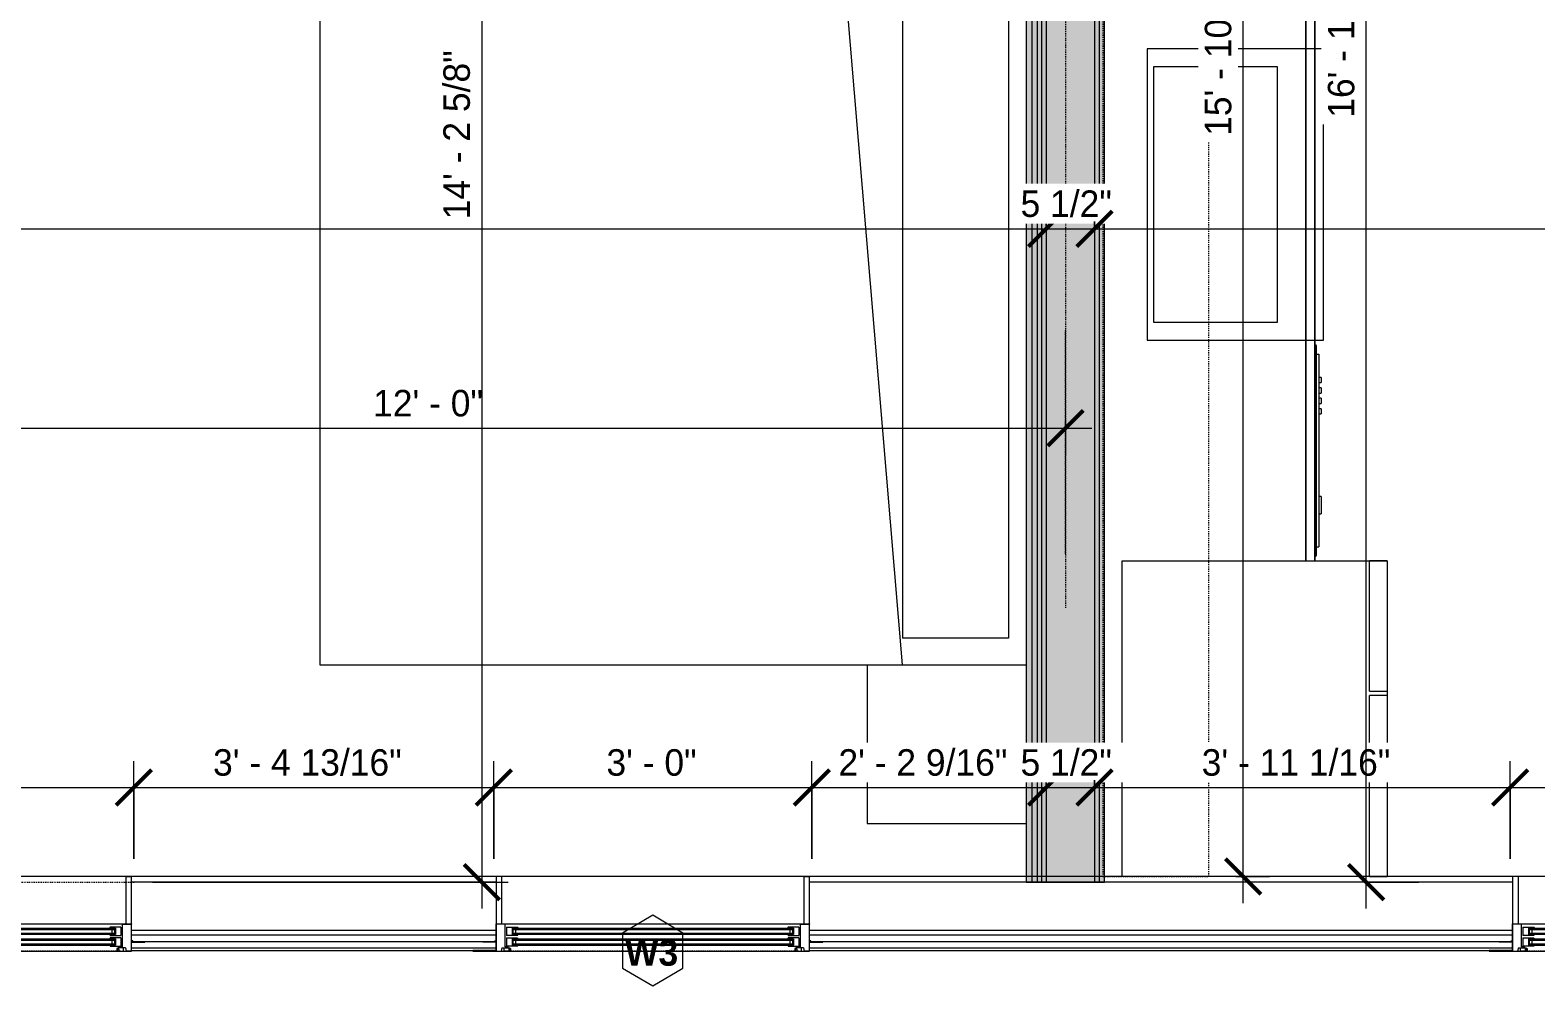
# Model space of a CAD drawing. Header units: inches. Extents: x -4058 to -1781, y 9814 to 12264.
# Drawn here: x -3456 to -3285.4, y 9976.7 to 10084.9 of the extents above; entities that cross this region are included whole.
import ezdxf

# ---------------------------------------------------------------- set-up
doc = ezdxf.new("R2010")
doc.units = ezdxf.units.IN
doc.header["$MEASUREMENT"] = 0
doc.linetypes.add('Dash', pattern=[0.25, 0.125, -0.125])
doc.linetypes.add('Dash 3_32_', pattern=[0.1875, 0.09375, -0.09375])
for name, color, linetype, lineweight in [('0-1', 7, 'Continuous', 5), ('0-2', 7, 'Continuous', 9), ('A-ANNO-DIMS', 211, 'Continuous', 9), ('A-ANNO-DIMS-32', 211, 'Continuous', 9), ('A-DETL-1', 90, 'Dash 3_32_', 9), ('A-DETL-GENF-HDLN-1', 7, 'Dash', 9), ('A-DETL-GENF-HDLN-2', 1, 'Continuous', 18), ('A-GLAZ', 151, 'Continuous', 18), ('A-GLAZ-1', 7, 'Continuous', 9), ('A-GLAZ-IDEN', 152, 'Continuous', 9), ('A-WALL-1', 7, 'Continuous', 9), ('I-FURN', 30, 'Continuous', 9), ('I-WALL-1', 1, 'Continuous', 18), ('I-WALL-2', 10, 'Continuous', 5), ('I-WALL-3', 7, 'Continuous', 9), ('P-SANR-FIXT', 6, 'Continuous', 9), ('Q-CASE', 31, 'Continuous', 9), ('Q-CASE-HDLN', 31, 'Dash', 9), ('Q-SPCQ', 91, 'Continuous', 9)]:
    doc.layers.add(name, color=color, linetype=linetype, lineweight=lineweight)
doc.styles.add('Century Gothic', font='ufonts.com_century-gothic.ttf', dxfattribs={"height": 3})
doc.styles.add('Century Gothic_B', font='GOTHICB.TTF', dxfattribs={"height": 3})
doc.dimstyles.new('MARKETING_DIMENSION', dxfattribs={"dimscale": 12, "dimtxt": 3.132505, "dimasz": 0.333333, "dimexe": 0.25, "dimexo": 0.166667, "dimgap": 0.041667, "dimtad": 1, "dimdec": 4, "dimrnd": 0.0625, "dimzin": 3, "dimdsep": 46, "dimlunit": 4, "dimtxsty": 'Century Gothic', "dimblk1": 'OBLIQUE', "dimblk2": 'OBLIQUE', "dimsah": 1, "dimcen": 0.09, "dimdle": 0.25, "dimazin": 0, "dimtfac": 1, "dimtdec": 4, "dimtix": 1, "dimtmove": 0, "dimatfit": 3, "dimfxl": 1, "dimtvp": 1, "dimtfill": 1, "dimfrac": 2, "dimtolj": 1, "dimtzin": 0, "dimarcsym": 2})
doc.dimstyles.new('THE_DIMENSION_STRING', dxfattribs={"dimscale": 12, "dimtxt": 3.132505, "dimasz": 0.333333, "dimexe": 0.25, "dimexo": 0.166667, "dimgap": 0.041667, "dimtad": 1, "dimdec": 4, "dimrnd": 0.0625, "dimzin": 3, "dimdsep": 46, "dimlunit": 4, "dimtxsty": 'Century Gothic', "dimblk1": 'OBLIQUE', "dimblk2": 'OBLIQUE', "dimsah": 1, "dimcen": 0.09, "dimdle": 0.25, "dimazin": 0, "dimtfac": 1, "dimtdec": 4, "dimtix": 1, "dimtmove": 0, "dimatfit": 3, "dimfxl": 1, "dimtvp": 1, "dimtfill": 1, "dimfrac": 2, "dimtolj": 1, "dimtzin": 0, "dimarcsym": 2})
doc.dimstyles.new('THE_DIMENSION_STRING_2', dxfattribs={"dimscale": 12, "dimtxt": 3.132505, "dimasz": 0.333333, "dimexe": 0.25, "dimexo": 0.166667, "dimgap": 0.041667, "dimtad": 1, "dimdec": 4, "dimrnd": 0.0625, "dimzin": 3, "dimdsep": 46, "dimlunit": 4, "dimtxsty": 'Century Gothic', "dimblk1": 'OBLIQUE', "dimblk2": 'OBLIQUE', "dimsah": 1, "dimcen": 0.09, "dimdle": 0.25, "dimazin": 0, "dimtfac": 1, "dimtdec": 4, "dimtix": 1, "dimtmove": 0, "dimatfit": 3, "dimfxl": 1, "dimtvp": 1, "dimtfill": 1, "dimfrac": 2, "dimtolj": 1, "dimtzin": 0, "dimarcsym": 2})
doc.dimstyles.new('THE_DIMENSION_STRING_5', dxfattribs={"dimscale": 12, "dimtxt": 3.132505, "dimasz": 0.333333, "dimexe": 0.25, "dimexo": 0.166667, "dimgap": 0.041667, "dimtad": 1, "dimdec": 4, "dimrnd": 0.0625, "dimzin": 3, "dimdsep": 46, "dimlunit": 4, "dimtxsty": 'Century Gothic', "dimblk1": 'OBLIQUE', "dimblk2": 'OBLIQUE', "dimsah": 1, "dimcen": 0.09, "dimdle": 0.25, "dimazin": 0, "dimtfac": 1, "dimtdec": 4, "dimtix": 1, "dimtmove": 0, "dimatfit": 3, "dimfxl": 1, "dimtvp": 1, "dimtfill": 1, "dimfrac": 2, "dimtolj": 1, "dimtzin": 0, "dimarcsym": 2})

# ---------------------------------------------------------------- blocks, each defined once
blk = doc.blocks.new('Window-Double_Hung-Marvin-Essential - ESDH3066 - 3rd floor-3357211-UNITS PLANS - 3RD FLOOR')
at = {"layer": 'A-DETL-GENF-HDLN-1'}
blk.add_line((16.1, 4.22), (-16.5, 4.22), dxfattribs=at)
at = {"layer": 'A-DETL-GENF-HDLN-2'}
for p, q in [((-17.75, 4.28), (-17.16, 4.28)), ((-17.75, 4.28), (-17.75, 1.19)), ((-17.08, 3.87), (-17.16, 4.28)), ((-17.08, 3.87), (-16.19, 3.87)), ((-16.85, 4.25), (-16.85, 3.87)), ((-16.3, 4.25), (-16.85, 4.25)), ((-16.38, 3.77), (-16.72, 3.77)), ((-16.72, 3.77), (-16.72, 1.19)), ((-15.34, 3.69), (-16.56, 3.69)), ((-16.56, 2.75), (-16.56, 3.69)), ((-16.38, 3.87), (-16.38, 3.77)), ((-16.3, 4.01), (-16.3, 4.25)), ((-16.18, 4.01), (-16.3, 4.01)), ((-16.19, 3.97), (-16.1, 3.97)), ((-16.19, 3.87), (-16.19, 3.97)), ((-16.18, 4.22), (-16.1, 4.22)), ((-16.18, 4.22), (-16.18, 4.01)), ((-16.1, 3.97), (-16.1, 4.22)), ((-15.94, 2.87), (-15.94, 3.59)), ((-15.94, 3.59), (-15.28, 3.59)), ((-15.84, 2.88), (-15.84, 3.57)), ((-15.54, 3.01), (-15.54, 3.45)), ((-15.34, 3.69), (-15.28, 3.63)), ((-15.28, 3.59), (-15.28, 3.63)), ((15.34, 3.69), (15.28, 3.63)), ((15.28, 3.59), (15.28, 3.63)), ((15.94, 3.59), (15.28, 3.59)), ((15.34, 3.69), (16.56, 3.69)), ((15.54, 3.01), (15.54, 3.45)), ((15.84, 2.88), (15.84, 3.57)), ((15.94, 2.87), (15.94, 3.59)), ((16.18, 4.22), (16.1, 4.22)), ((16.1, 3.97), (16.1, 4.22)), ((16.19, 3.97), (16.1, 3.97)), ((16.18, 4.22), (16.18, 4.01)), ((16.18, 4.01), (16.3, 4.01)), ((16.19, 3.87), (16.19, 3.97)), ((17.08, 3.87), (16.19, 3.87)), ((16.3, 4.01), (16.3, 4.25)), ((16.3, 4.25), (16.85, 4.25)), ((16.38, 3.87), (16.38, 3.77)), ((16.38, 3.77), (16.72, 3.77)), ((16.56, 2.75), (16.56, 3.69)), ((16.72, 3.77), (16.72, 1.19)), ((16.85, 4.25), (16.85, 3.87)), ((17.08, 3.87), (17.16, 4.28)), ((17.75, 4.28), (17.16, 4.28)), ((17.75, 4.28), (17.75, 1.19)), ((-19.25, 3.23), (-19.25, 3.19)), ((-17.75, 3.23), (-19.25, 3.23)), ((-19.25, 3.19), (-17.9, 3.19)), ((-17.9, 3.19), (-17.9, 3.08)), ((-17.9, 3.08), (-17.75, 3.08)), ((-16.56, 2.75), (-15.34, 2.75)), ((-15.34, 2.47), (-16.56, 2.47)), ((-16.56, 1.53), (-16.56, 2.47)), ((-15.28, 2.87), (-15.94, 2.87)), ((-15.94, 1.65), (-15.94, 2.37)), ((-15.94, 2.37), (-15.28, 2.37)), ((-15.84, 1.66), (-15.84, 2.35)), ((-15.54, 1.79), (-15.54, 2.23)), ((-15.34, 2.75), (-15.28, 2.81)), ((-15.34, 2.47), (-15.28, 2.41)), ((-15.28, 2.81), (-15.28, 2.87)), ((-15.28, 2.37), (-15.28, 2.41)), ((15.28, 2.81), (15.28, 2.87)), ((15.28, 2.87), (15.94, 2.87)), ((15.34, 2.75), (15.28, 2.81)), ((15.34, 2.47), (15.28, 2.41)), ((15.28, 2.37), (15.28, 2.41)), ((15.94, 2.37), (15.28, 2.37)), ((16.56, 2.75), (15.34, 2.75)), ((15.34, 2.47), (16.56, 2.47)), ((15.54, 1.79), (15.54, 2.23)), ((15.84, 1.66), (15.84, 2.35)), ((15.94, 1.65), (15.94, 2.37)), ((16.56, 1.53), (16.56, 2.47)), ((17.75, 3.23), (19.25, 3.23)), ((17.9, 3.08), (17.75, 3.08)), ((17.9, 3.19), (17.9, 3.08)), ((19.25, 3.19), (17.9, 3.19)), ((19.25, 3.23), (19.25, 3.19)), ((-16.72, 1.19), (-17.75, 1.19)), ((-17.13, 1.16), (-17.13, -4.19)), ((-16.56, 1.53), (-15.34, 1.53)), ((-15.28, 1.65), (-15.94, 1.65)), ((-15.34, 1.53), (-15.28, 1.59)), ((-15.28, 1.59), (-15.28, 1.65)), ((15.28, 1.59), (15.28, 1.65)), ((15.28, 1.65), (15.94, 1.65)), ((15.34, 1.53), (15.28, 1.59)), ((16.56, 1.53), (15.34, 1.53)), ((16.72, 1.19), (17.75, 1.19)), ((17.12, -4.19), (17.12, 1.16)), ((-17.13, -4.19), (-17.75, -4.19)), ((17.12, -4.19), (17.75, -4.19))]:
    blk.add_line(p, q, dxfattribs=at)
at = {"layer": 'A-GLAZ'}
for p, q in [((15.84, 3.57), (-15.84, 3.57)), ((15.84, 3.45), (-15.84, 3.45)), ((15.84, 3.01), (-15.84, 3.01)), ((15.84, 2.88), (-15.84, 2.88)), ((15.84, 2.35), (-15.84, 2.35)), ((15.84, 2.23), (-15.84, 2.23)), ((15.84, 1.79), (-15.84, 1.79)), ((15.84, 1.66), (-15.84, 1.66))]:
    blk.add_line(p, q, dxfattribs=at)
at = {"layer": 'A-GLAZ-1'}
for p, q in [((17.75, 4.28), (-17.75, 4.28)), ((-17.75, 4.28), (-17.75, 1.19)), ((17.75, 1.19), (17.75, 4.28)), ((20.4, 4.25), (17.75, 4.25)), ((17.75, 4.19), (20.4, 4.19)), ((20.4, 4.19), (20.4, 4.25)), ((-17.75, 1.19), (17.75, 1.19)), ((-17.75, 1.16), (-17.75, -4.19)), ((17.75, -4.19), (17.75, 1.16)), ((-17.75, -4.19), (17.75, -4.19))]:
    blk.add_line(p, q, dxfattribs=at)
blk = doc.blocks.new('CTR - 1st Phase - Shell_rvt-1-UNITS PLANS - 3RD FLOOR')
at = {"layer": 'A-WALL-1'}
for p, q in [((-3403.21, 9989.06), (-3444.51, 9989.06)), ((-3332.29, 9989.06), (-3367.71, 9989.06)), ((-3288.08, 9989.06), (-3302.29, 9989.06)), ((-3403.21, 9988.44), (-3444.51, 9988.44)), ((-3288.08, 9988.44), (-3367.71, 9988.44)), ((-3444.51, 9983.72), (-3444.51, 9983.69)), ((-3403.21, 9983.69), (-3403.21, 9983.72)), ((-3367.71, 9983.72), (-3367.71, 9983.69)), ((-3288.08, 9983.69), (-3288.08, 9983.72)), ((-3403.21, 9982.94), (-3444.51, 9982.94)), ((-3403.21, 9982.44), (-3444.51, 9982.44)), ((-3288.08, 9982.94), (-3367.71, 9982.94)), ((-3288.08, 9982.44), (-3367.71, 9982.44)), ((-3403.21, 9981.69), (-3444.51, 9981.69)), ((-3403.21, 9980.94), (-3444.51, 9980.94)), ((-3444.51, 9980.69), (-3405.86, 9980.69)), ((-3288.08, 9981.69), (-3367.71, 9981.69)), ((-3288.08, 9980.94), (-3367.71, 9980.94)), ((-3367.71, 9980.69), (-3290.72, 9980.69))]:
    blk.add_line(p, q, dxfattribs=at)
at = {"layer": '0-2', "rotation": 180}
for p in [(-3462.26, 9984.88), (-3385.46, 9984.88), (-3270.33, 9984.88)]:
    blk.add_blockref('Window-Double_Hung-Marvin-Essential - ESDH3066 - 3rd floor-3357211-UNITS PLANS - 3RD FLOOR', p, dxfattribs=at)
blk = doc.blocks.new('CTR - 1st Phase - Common Walls_rvt-1-UNITS PLANS - 3RD FLOOR')
at = {"layer": 'I-WALL-1'}
blk.add_hatch(color=256, dxfattribs=at).paths.add_polyline_path([(-3334.91, 9988.44), (-3334.29, 9988.44), (-3334.29, 10373.41), (-3334.91, 10373.41), (-3334.91, 9995.91)], flags=0)
at = {"layer": 'I-WALL-2'}
h = blk.add_hatch(color=256, dxfattribs=at)
h.paths.add_polyline_path([(-3342.54, 9988.44), (-3341.91, 9988.44), (-3341.91, 10374.04), (-3342.54, 10374.04), (-3342.54, 9995.91)], flags=0)
h.paths.add_polyline_path([(-3342.54, 10380.04), (-3341.91, 10380.04), (-3341.91, 10380.66), (-3342.54, 10380.66)], flags=0)
h = blk.add_hatch(color=256, dxfattribs=at)
h.paths.add_polyline_path([(-3341.41, 9988.44), (-3341.41, 10374.04), (-3341.91, 10374.04), (-3341.91, 9988.44)], flags=0)
h.paths.add_polyline_path([(-3341.91, 10379.54), (-3341.41, 10379.54), (-3341.41, 10380.04), (-3341.91, 10380.04)], flags=0)
for points in [[(-3342.54, 9988.44), (-3342.54, 10374.04), (-3343.16, 10374.04), (-3343.16, 9988.44)], [(-3340.91, 9988.44), (-3340.91, 10374.04), (-3341.41, 10374.04), (-3341.41, 9988.44)], [(-3340.91, 9988.44), (-3335.41, 9988.44), (-3335.41, 10374.04), (-3340.91, 10374.04), (-3340.91, 9995.91)], [(-3334.91, 9988.44), (-3334.91, 10374.04), (-3335.41, 10374.04), (-3335.41, 9988.44)]]:
    blk.add_hatch(color=256, dxfattribs=at).paths.add_polyline_path(points, flags=0)
at = {"layer": 'A-WALL-1'}
for p, q in [((-3342.54, 10373.41), (-3342.54, 9988.44)), ((-3341.91, 10373.41), (-3341.91, 9988.44)), ((-3341.41, 10373.41), (-3341.41, 9988.44)), ((-3340.91, 10373.41), (-3340.91, 9988.44)), ((-3335.41, 10373.41), (-3335.41, 9988.44)), ((-3334.91, 10373.41), (-3334.91, 9988.44))]:
    blk.add_line(p, q, dxfattribs=at)
at = {"layer": 'I-WALL-3'}
for p, q in [((-3334.29, 9988.44), (-3334.29, 10334.66)), ((-3343.16, 10246.6), (-3343.16, 9988.44)), ((-3343.16, 9988.44), (-3334.29, 9988.44))]:
    blk.add_line(p, q, dxfattribs=at)
blk = doc.blocks.new('Bed-Standard - King 78_ x 80_-V8-UNITS PLANS - 3RD FLOOR')
at = {"layer": 'I-FURN'}
for p, q in [((-28.31, 38.2), (-28.31, -41.8)), ((49.69, -41.8), (49.69, 38.2)), ((-25.31, 36.2), (-25.31, 24.2)), ((-25.31, 36.2), (46.69, 36.2)), ((46.69, 36.2), (46.69, 24.2)), ((49.69, 24.2), (-28.31, 17.63)), ((-25.31, 24.2), (46.69, 24.2)), ((-28.31, -41.8), (49.69, -41.8))]:
    blk.add_line(p, q, dxfattribs=at)
blk = doc.blocks.new('Table-Night Stand - 18_ x 18_ x 24_-V20-UNITS PLANS - 3RD FLOOR')
at = {"layer": 'I-FURN'}
for p, q in [((18.15, 0), (18.15, 18)), ((0.15, 0), (18.15, 0))]:
    blk.add_line(p, q, dxfattribs=at)
blk = doc.blocks.new('OD_CW_Base Cabinet - OD_CW_Base Cabinet-3857763-UNITS PLANS - 3RD FLOOR')
at = {"layer": 'Q-CASE'}
for p, q in [((36.49, 0), (131.34, 0)), ((161.34, 0), (191.34, 0))]:
    blk.add_line(p, q, dxfattribs=at)
blk = doc.blocks.new('OD_CW_Upper Cabinet - OD_CW_Upper Cabinet-4304140-UNITS PLANS - 3RD FLOOR')
at = {"layer": 'Q-CASE-HDLN'}
for p, q in [((191.34, 24), (0.74, 24)), ((0.74, 24), (0.74, 12)), ((191.34, 12), (191.34, 24)), ((0.74, 12), (191.34, 12))]:
    blk.add_line(p, q, dxfattribs=at)
blk = doc.blocks.new('Refrigerator_-_Side-by-Side_6047 - 36_ X 30_-1372843-UNITS PLANS - 3RD FLOOR')
at = {"layer": 'Q-SPCQ'}
for p, q in [((-17.88, 15.58), (17.87, 15.58)), ((-17.88, -14.42), (-17.88, 15.58)), ((-17.88, 15.58), (-3.13, 15.58)), ((-17.88, 15.58), (-17.88, 13.58)), ((-3.13, 13.58), (-3.13, 15.58)), ((-2.63, 15.58), (17.87, 15.58)), ((-2.63, 15.58), (-2.63, 13.58)), ((17.87, 15.58), (17.87, -14.42)), ((17.87, 13.58), (17.87, 15.58)), ((-3.13, 13.58), (-17.88, 13.58)), ((17.87, 13.58), (-2.63, 13.58)), ((17.87, -14.42), (-17.88, -14.42))]:
    blk.add_line(p, q, dxfattribs=at)
blk = doc.blocks.new('Stainless Steel Farmhous Kitchen Sink - Stainless Steel Farmhous Kitchen Sink-2443921-UNITS PLANS - 3RD FLOOR')
at = {"layer": 'P-SANR-FIXT'}
for p, q in [((0, -2.25), (-33, -2.25)), ((-33, -2.25), (-33, -22.2)), ((-31, -16.96), (-31, -3)), ((-31, -3), (-2, -3)), ((-2, -3), (-2, -16.96)), ((0, -22.2), (0, -2.25)), ((-2, -16.96), (-31, -16.96)), ((-33, -22.2), (0, -22.2))]:
    blk.add_line(p, q, dxfattribs=at)
blk = doc.blocks.new('DIMBLOCK10-UNITS PLANS - 3RD FLOOR')
at = {"layer": 'A-ANNO-DIMS-32'}
for p, q in [((-3480.26, 9991.06), (-3480.26, 10002.14)), ((-3444.26, 9991.06), (-3444.26, 10002.14)), ((-3480.26, 9999.14), (-3444.26, 9999.14)), ((-3480.26, 9999.14), (-3480.26, 9991.06)), ((-3444.26, 9999.14), (-3444.26, 9991.06))]:
    blk.add_line(p, q, dxfattribs=at)
at = {"layer": 'A-ANNO-DIMS-32', "lineweight": 50}
for p, q in [((-3480.26, 9999.14), (-3478.26, 10001.14)), ((-3444.26, 9999.14), (-3442.26, 10001.14)), ((-3480.26, 9999.14), (-3482.26, 9997.14)), ((-3444.26, 9999.14), (-3446.26, 9997.14))]:
    blk.add_line(p, q, dxfattribs=at)
at = {"layer": 'A-ANNO-DIMS-32', "color": 0, "insert": (-3467.51, 10003.49), "char_height": 3, "width": 12.5897, "attachment_point": 1, "line_spacing_factor": 0.984502, "style": 'Century Gothic', "bg_fill": 3, "box_fill_scale": 1.25, "bg_fill_color": 256, "bg_fill_true_color": 13158600, "bg_fill_transparency": 0}
blk.add_mtext('3\' - 0"', dxfattribs=at)
blk = doc.blocks.new('_Oblique')
at = {"color": 0, "linetype": 'ByBlock', "lineweight": -2}
blk.add_line((-0.5, -0.5), (0.5, 0.5), dxfattribs=at)
blk = doc.blocks.new('DIMBLOCK11-UNITS PLANS - 3RD FLOOR')
at = {"layer": 'A-ANNO-DIMS-32'}
for p, q in [((-3444.26, 9991.06), (-3444.26, 10002.14)), ((-3403.46, 9991.06), (-3403.46, 10002.14)), ((-3444.26, 9999.14), (-3403.46, 9999.14)), ((-3444.26, 9999.14), (-3444.26, 9991.06)), ((-3403.46, 9999.14), (-3403.46, 9991.06))]:
    blk.add_line(p, q, dxfattribs=at)
at = {"layer": 'A-ANNO-DIMS-32', "lineweight": 50}
for p, q in [((-3444.26, 9999.14), (-3442.26, 10001.14)), ((-3403.46, 9999.14), (-3401.46, 10001.14)), ((-3444.26, 9999.14), (-3446.26, 9997.14)), ((-3403.46, 9999.14), (-3405.46, 9997.14))]:
    blk.add_line(p, q, dxfattribs=at)
at = {"layer": 'A-ANNO-DIMS-32', "color": 0, "insert": (-3435.27, 10003.49), "char_height": 3, "width": 27.387, "attachment_point": 1, "line_spacing_factor": 0.984502, "style": 'Century Gothic', "bg_fill": 3, "box_fill_scale": 1.25, "bg_fill_color": 256, "bg_fill_true_color": 13158600, "bg_fill_transparency": 0}
blk.add_mtext('3\' - 4 13/16"', dxfattribs=at)
blk = doc.blocks.new('DIMBLOCK12-UNITS PLANS - 3RD FLOOR')
at = {"layer": 'A-ANNO-DIMS-32'}
for p, q in [((-3403.46, 9991.06), (-3403.46, 10002.14)), ((-3367.46, 9991.06), (-3367.46, 10002.14)), ((-3403.46, 9999.14), (-3367.46, 9999.14)), ((-3403.46, 9999.14), (-3403.46, 9991.06)), ((-3367.46, 9999.14), (-3367.46, 9991.06))]:
    blk.add_line(p, q, dxfattribs=at)
at = {"layer": 'A-ANNO-DIMS-32', "lineweight": 50}
for p, q in [((-3403.46, 9999.14), (-3401.46, 10001.14)), ((-3367.46, 9999.14), (-3365.46, 10001.14)), ((-3403.46, 9999.14), (-3405.46, 9997.14)), ((-3367.46, 9999.14), (-3369.46, 9997.14))]:
    blk.add_line(p, q, dxfattribs=at)
at = {"layer": 'A-ANNO-DIMS-32', "color": 0, "insert": (-3390.71, 10003.49), "char_height": 3, "width": 12.5897, "attachment_point": 1, "line_spacing_factor": 0.984502, "style": 'Century Gothic', "bg_fill": 3, "box_fill_scale": 1.25, "bg_fill_color": 256, "bg_fill_true_color": 13158600, "bg_fill_transparency": 0}
blk.add_mtext('3\' - 0"', dxfattribs=at)
blk = doc.blocks.new('DIMBLOCK13-UNITS PLANS - 3RD FLOOR')
at = {"layer": 'A-ANNO-DIMS-32'}
for p, q in [((-3367.46, 9991.06), (-3367.46, 10002.14)), ((-3367.46, 9999.14), (-3340.91, 9999.14)), ((-3367.46, 9999.14), (-3367.46, 9991.06)), ((-3340.91, 9999.97), (-3340.91, 9996.14)), ((-3340.91, 9999.14), (-3340.91, 9999.97))]:
    blk.add_line(p, q, dxfattribs=at)
at = {"layer": 'A-ANNO-DIMS-32', "lineweight": 50}
for p, q in [((-3367.46, 9999.14), (-3365.46, 10001.14)), ((-3340.91, 9999.14), (-3338.91, 10001.14)), ((-3367.46, 9999.14), (-3369.46, 9997.14)), ((-3340.91, 9999.14), (-3342.91, 9997.14))]:
    blk.add_line(p, q, dxfattribs=at)
at = {"layer": 'A-ANNO-DIMS-32', "color": 0, "insert": (-3364.43, 10003.49), "char_height": 3, "width": 24.5827, "attachment_point": 1, "line_spacing_factor": 0.984502, "style": 'Century Gothic', "bg_fill": 3, "box_fill_scale": 1.25, "bg_fill_color": 256, "bg_fill_true_color": 13158600, "bg_fill_transparency": 0}
blk.add_mtext('2\' - 2 9/16"', dxfattribs=at)
blk = doc.blocks.new('DIMBLOCK14-UNITS PLANS - 3RD FLOOR')
at = {"layer": 'A-ANNO-DIMS-32', "lineweight": 50}
for p, q in [((-3340.91, 9999.14), (-3338.91, 10001.14)), ((-3335.41, 9999.14), (-3333.41, 10001.14)), ((-3340.91, 9999.14), (-3342.91, 9997.14)), ((-3335.41, 9999.14), (-3337.41, 9997.14))]:
    blk.add_line(p, q, dxfattribs=at)
at = {"layer": 'A-ANNO-DIMS-32'}
for p, q in [((-3340.91, 9999.97), (-3340.91, 9996.14)), ((-3340.91, 9999.14), (-3340.91, 9999.97)), ((-3340.91, 9999.14), (-3335.41, 9999.14)), ((-3335.41, 9999.97), (-3335.41, 9996.14)), ((-3335.41, 9999.14), (-3335.41, 9999.97))]:
    blk.add_line(p, q, dxfattribs=at)
at = {"layer": 'A-ANNO-DIMS-32', "color": 0, "insert": (-3343.8, 10003.49), "char_height": 3, "width": 13.5444, "attachment_point": 1, "line_spacing_factor": 0.984502, "style": 'Century Gothic', "bg_fill": 3, "box_fill_scale": 1.25, "bg_fill_color": 256, "bg_fill_true_color": 13158600, "bg_fill_transparency": 0}
blk.add_mtext('5 1/2"', dxfattribs=at)
blk = doc.blocks.new('DIMBLOCK15-UNITS PLANS - 3RD FLOOR')
at = {"layer": 'A-ANNO-DIMS-32', "lineweight": 50}
for p, q in [((-3335.41, 9999.14), (-3333.41, 10001.14)), ((-3288.33, 9999.14), (-3286.33, 10001.14)), ((-3335.41, 9999.14), (-3337.41, 9997.14)), ((-3288.33, 9999.14), (-3290.33, 9997.14))]:
    blk.add_line(p, q, dxfattribs=at)
at = {"layer": 'A-ANNO-DIMS-32'}
for p, q in [((-3288.33, 9991.06), (-3288.33, 10002.14)), ((-3335.41, 9999.97), (-3335.41, 9996.14)), ((-3335.41, 9999.14), (-3335.41, 9999.97)), ((-3335.41, 9999.14), (-3288.33, 9999.14)), ((-3288.33, 9999.14), (-3288.33, 9991.06))]:
    blk.add_line(p, q, dxfattribs=at)
at = {"layer": 'A-ANNO-DIMS-32', "color": 0, "insert": (-3323.28, 10003.49), "char_height": 3, "width": 27.387, "attachment_point": 1, "line_spacing_factor": 0.984502, "style": 'Century Gothic', "bg_fill": 3, "box_fill_scale": 1.25, "bg_fill_color": 256, "bg_fill_true_color": 13158600, "bg_fill_transparency": 0}
blk.add_mtext('3\' - 11 1/16"', dxfattribs=at)
blk = doc.blocks.new('DIMBLOCK16-UNITS PLANS - 3RD FLOOR')
at = {"layer": 'A-ANNO-DIMS-32'}
for p, q in [((-3288.33, 9991.06), (-3288.33, 10002.14)), ((-3252.33, 9991.06), (-3252.33, 10002.14)), ((-3288.33, 9999.14), (-3252.33, 9999.14)), ((-3288.33, 9999.14), (-3288.33, 9991.06)), ((-3252.33, 9999.14), (-3252.33, 9991.06))]:
    blk.add_line(p, q, dxfattribs=at)
at = {"layer": 'A-ANNO-DIMS-32', "lineweight": 50}
for p, q in [((-3288.33, 9999.14), (-3286.33, 10001.14)), ((-3252.33, 9999.14), (-3250.33, 10001.14)), ((-3288.33, 9999.14), (-3290.33, 9997.14)), ((-3252.33, 9999.14), (-3254.33, 9997.14))]:
    blk.add_line(p, q, dxfattribs=at)
at = {"layer": 'A-ANNO-DIMS-32', "color": 0, "insert": (-3275.57, 10003.49), "char_height": 3, "width": 12.5897, "attachment_point": 1, "line_spacing_factor": 0.984502, "style": 'Century Gothic', "bg_fill": 3, "box_fill_scale": 1.25, "bg_fill_color": 256, "bg_fill_true_color": 13158600, "bg_fill_transparency": 0}
blk.add_mtext('3\' - 0"', dxfattribs=at)
blk = doc.blocks.new('DIMBLOCK508-UNITS PLANS - 3RD FLOOR')
at = {"layer": 'A-ANNO-DIMS-32', "lineweight": 50}
for p, q in [((-3852.47, 10062.42), (-3850.47, 10064.42)), ((-3340.91, 10062.42), (-3338.91, 10064.42)), ((-3852.47, 10062.42), (-3854.47, 10060.42)), ((-3340.91, 10062.42), (-3342.91, 10060.42))]:
    blk.add_line(p, q, dxfattribs=at)
at = {"layer": 'A-ANNO-DIMS-32'}
for p, q in [((-3852.47, 10063.25), (-3852.47, 10059.42)), ((-3852.47, 10062.42), (-3852.47, 10063.25)), ((-3852.47, 10062.42), (-3340.91, 10062.42)), ((-3340.91, 10063.25), (-3340.91, 10059.42)), ((-3340.91, 10062.42), (-3340.91, 10063.25))]:
    blk.add_line(p, q, dxfattribs=at)
at = {"layer": 'A-ANNO-DIMS-32', "color": 0, "insert": (-3608.1, 10066.77), "char_height": 3, "width": 27.387, "attachment_point": 1, "line_spacing_factor": 0.984502, "style": 'Century Gothic', "bg_fill": 3, "box_fill_scale": 1.25, "bg_fill_color": 256, "bg_fill_true_color": 13158600, "bg_fill_transparency": 0}
blk.add_mtext('42\' - 7 9/16"', dxfattribs=at)
blk = doc.blocks.new('DIMBLOCK509-UNITS PLANS - 3RD FLOOR')
at = {"layer": 'A-ANNO-DIMS-32', "lineweight": 50}
for p, q in [((-3340.91, 10062.42), (-3338.91, 10064.42)), ((-3335.41, 10062.42), (-3333.41, 10064.42)), ((-3340.91, 10062.42), (-3342.91, 10060.42)), ((-3335.41, 10062.42), (-3337.41, 10060.42))]:
    blk.add_line(p, q, dxfattribs=at)
at = {"layer": 'A-ANNO-DIMS-32'}
for p, q in [((-3340.91, 10063.25), (-3340.91, 10059.42)), ((-3340.91, 10062.42), (-3340.91, 10063.25)), ((-3340.91, 10062.42), (-3335.41, 10062.42)), ((-3335.41, 10063.25), (-3335.41, 10059.42)), ((-3335.41, 10062.42), (-3335.41, 10063.25))]:
    blk.add_line(p, q, dxfattribs=at)
at = {"layer": 'A-ANNO-DIMS-32', "color": 0, "insert": (-3343.8, 10066.77), "char_height": 3, "width": 13.5444, "attachment_point": 1, "line_spacing_factor": 0.984502, "style": 'Century Gothic', "bg_fill": 3, "box_fill_scale": 1.25, "bg_fill_color": 256, "bg_fill_true_color": 13158600, "bg_fill_transparency": 0}
blk.add_mtext('5 1/2"', dxfattribs=at)
blk = doc.blocks.new('DIMBLOCK510-UNITS PLANS - 3RD FLOOR')
at = {"layer": 'A-ANNO-DIMS-32', "lineweight": 50}
for p, q in [((-3335.41, 10062.42), (-3333.41, 10064.42)), ((-3139.62, 10062.42), (-3137.62, 10064.42)), ((-3335.41, 10062.42), (-3337.41, 10060.42)), ((-3139.62, 10062.42), (-3141.62, 10060.42))]:
    blk.add_line(p, q, dxfattribs=at)
at = {"layer": 'A-ANNO-DIMS-32'}
for p, q in [((-3335.41, 10063.25), (-3335.41, 10059.42)), ((-3335.41, 10062.42), (-3335.41, 10063.25)), ((-3335.41, 10062.42), (-3139.62, 10062.42)), ((-3139.62, 10063.25), (-3139.62, 10059.42)), ((-3139.62, 10062.42), (-3139.62, 10063.25))]:
    blk.add_line(p, q, dxfattribs=at)
at = {"layer": 'A-ANNO-DIMS-32', "color": 0, "insert": (-3250.1, 10066.77), "char_height": 3, "width": 30.1914, "attachment_point": 1, "line_spacing_factor": 0.984502, "style": 'Century Gothic', "bg_fill": 3, "box_fill_scale": 1.25, "bg_fill_color": 256, "bg_fill_true_color": 13158600, "bg_fill_transparency": 0}
blk.add_mtext('16\' - 3 13/16"', dxfattribs=at)
blk = doc.blocks.new('Window Tag - ONE-4156801-UNITS PLANS - 3RD FLOOR')
at = {"layer": 'A-GLAZ-IDEN'}
for p, q in [((0, 0.125), (-0.1071, 0.0619)), ((0.107, 0.062), (0, 0.125)), ((-0.1071, 0.0619), (-0.1071, -0.0619)), ((0.107, -0.0624), (0.107, 0.062)), ((-0.1071, -0.0619), (0, -0.125)), ((0, -0.125), (0.107, -0.0624))]:
    blk.add_line(p, q, dxfattribs=at)
blk = doc.blocks.new('DIMBLOCK674-UNITS PLANS - 3RD FLOOR')
at = {"layer": 'A-ANNO-DIMS-32', "lineweight": 50}
for p, q in [((-3482.72, 10039.84), (-3480.72, 10041.84)), ((-3338.72, 10039.84), (-3336.72, 10041.84)), ((-3482.72, 10039.84), (-3484.72, 10037.84)), ((-3338.72, 10039.84), (-3340.72, 10037.84))]:
    blk.add_line(p, q, dxfattribs=at)
at = {"layer": 'A-ANNO-DIMS-32'}
for p, q in [((-3482.72, 10040.67), (-3482.72, 10036.84)), ((-3482.72, 10039.84), (-3482.72, 10040.67)), ((-3482.72, 10039.84), (-3335.72, 10039.84)), ((-3338.72, 10040.67), (-3338.72, 10036.84)), ((-3338.72, 10039.84), (-3338.72, 10040.67))]:
    blk.add_line(p, q, dxfattribs=at)
at = {"layer": 'A-ANNO-DIMS-32', "color": 0, "insert": (-3417.14, 10044.18), "char_height": 3, "width": 15.394, "attachment_point": 1, "line_spacing_factor": 0.984502, "style": 'Century Gothic', "bg_fill": 3, "box_fill_scale": 1.25, "bg_fill_color": 256, "bg_fill_true_color": 13158600, "bg_fill_transparency": 0}
blk.add_mtext('12\' - 0"', dxfattribs=at)
blk = doc.blocks.new('DIMBLOCK675-UNITS PLANS - 3RD FLOOR')
at = {"layer": 'A-ANNO-DIMS-32', "lineweight": 50}
for p, q in [((-3404.84, 10159.04), (-3406.84, 10161.04)), ((-3404.84, 10159.04), (-3402.84, 10157.04)), ((-3404.84, 9988.44), (-3406.84, 9990.44)), ((-3404.84, 9988.44), (-3402.84, 9986.44))]:
    blk.add_line(p, q, dxfattribs=at)
at = {"layer": 'A-ANNO-DIMS-32'}
for p, q in [((-3404.84, 10162.04), (-3404.84, 9985.44)), ((-3416.84, 10159.04), (-3401.84, 10159.04)), ((-3404.84, 10159.04), (-3416.84, 10159.04)), ((-3442.14, 9988.44), (-3401.84, 9988.44)), ((-3404.84, 9988.44), (-3442.14, 9988.44))]:
    blk.add_line(p, q, dxfattribs=at)
at = {"layer": 'A-ANNO-DIMS-32', "color": 0, "insert": (-3409.18, 10063.5), "char_height": 3, "width": 24.5827, "attachment_point": 1, "rotation": 90, "line_spacing_factor": 0.984502, "style": 'Century Gothic', "bg_fill": 3, "box_fill_scale": 1.25, "bg_fill_color": 256, "bg_fill_true_color": 13158600, "bg_fill_transparency": 0}
blk.add_mtext('14\' - 2 5/8"', dxfattribs=at)
blk = doc.blocks.new('DIMBLOCK917-UNITS PLANS - 3RD FLOOR')
at = {"layer": 'A-ANNO-DIMS-32'}
for p, q in [((-3304.65, 9985.44), (-3304.65, 10185.04)), ((-3286.52, 10182.04), (-3307.65, 10182.04)), ((-3304.65, 10182.04), (-3286.52, 10182.04)), ((-3298.7, 9988.44), (-3307.65, 9988.44)), ((-3304.65, 9988.44), (-3298.7, 9988.44))]:
    blk.add_line(p, q, dxfattribs=at)
at = {"layer": 'A-ANNO-DIMS-32', "lineweight": 50}
for p, q in [((-3304.65, 10182.04), (-3306.65, 10184.04)), ((-3304.65, 10182.04), (-3302.65, 10180.04)), ((-3304.65, 9988.44), (-3306.65, 9990.44)), ((-3304.65, 9988.44), (-3302.65, 9986.44))]:
    blk.add_line(p, q, dxfattribs=at)
at = {"layer": 'A-ANNO-DIMS-32', "color": 0, "insert": (-3308.99, 10075), "char_height": 3, "width": 24.5827, "attachment_point": 1, "rotation": 90, "line_spacing_factor": 0.984502, "style": 'Century Gothic', "bg_fill": 3, "box_fill_scale": 1.25, "bg_fill_color": 256, "bg_fill_true_color": 13158600, "bg_fill_transparency": 0}
blk.add_mtext('16\' - 1 5/8"', dxfattribs=at)
blk = doc.blocks.new('DIMBLOCK1491-UNITS PLANS - 3RD FLOOR')
at = {"layer": 'A-ANNO-DIMS-32', "lineweight": 50}
for p, q in [((-3318.59, 10179.66), (-3320.59, 10181.66)), ((-3318.59, 10179.66), (-3316.59, 10177.66)), ((-3318.59, 9989.06), (-3320.59, 9991.06)), ((-3318.59, 9989.06), (-3316.59, 9987.06))]:
    blk.add_line(p, q, dxfattribs=at)
at = {"layer": 'A-ANNO-DIMS-32'}
for p, q in [((-3318.59, 9986.06), (-3318.59, 10182.66)), ((-3319.42, 10179.66), (-3315.59, 10179.66)), ((-3318.59, 10179.66), (-3319.42, 10179.66)), ((-3319.42, 9989.06), (-3315.59, 9989.06)), ((-3318.59, 9989.06), (-3319.42, 9989.06))]:
    blk.add_line(p, q, dxfattribs=at)
at = {"layer": 'A-ANNO-DIMS-32', "color": 0, "insert": (-3322.93, 10072.95), "char_height": 3, "width": 27.387, "attachment_point": 1, "rotation": 90, "line_spacing_factor": 0.984502, "style": 'Century Gothic', "bg_fill": 3, "box_fill_scale": 1.25, "bg_fill_color": 256, "bg_fill_true_color": 13158600, "bg_fill_transparency": 0}
blk.add_mtext('15\' - 10 5/8"', dxfattribs=at)

msp = doc.modelspace()

# ---------------------------------------------------------------- linework, layer by layer
at = {"layer": 'A-DETL-1'}
for p, q in [((-3338.72374, 10373.4144), (-3338.72374, 10019.4144)), ((-3338.72374, 10025.6144), (-3338.72374, 10050.9894)), ((-3464.72374, 9988.4394), (-3444.13624, 9988.4394)), ((-3291.69849, 9988.4394), (-3296.69849, 9988.4394))]:
    msp.add_line(p, q, dxfattribs=at)
at = {"layer": 'Q-CASE'}
for p, q in [((-3311.47374, 10119.6644), (-3311.47374, 10024.8144)), ((-3311.47374, 10024.8144), (-3311.47374, 10119.6644)), ((-3310.47374, 10119.6644), (-3310.47374, 10024.8144))]:
    msp.add_line(p, q, dxfattribs=at)
at = {"layer": 'Q-SPCQ'}
for p, q in [((-3310.45495, 10049.3144), (-3310.47374, 10049.3144)), ((-3310.25828, 10048.22146), (-3310.0081, 10048.22146)), ((-3310.2581, 10048.24255), (-3310.2581, 10049.11755)), ((-3310.2581, 10025.51125), (-3310.2581, 10048.24255)), ((-3310.0081, 10048.22146), (-3310.0081, 10026.40734)), ((-3309.7581, 10045.59829), (-3310.0081, 10045.59829)), ((-3310.0081, 10045.00774), (-3309.7581, 10045.00774)), ((-3309.7581, 10045.59829), (-3309.7581, 10045.00774)), ((-3309.7581, 10044.41719), (-3310.0081, 10044.41719)), ((-3310.0081, 10043.82664), (-3309.7581, 10043.82664)), ((-3309.7581, 10043.23609), (-3310.0081, 10043.23609)), ((-3309.7581, 10044.41719), (-3309.7581, 10043.82664)), ((-3309.7581, 10043.23609), (-3309.7581, 10042.64553)), ((-3310.0081, 10042.64553), (-3309.7581, 10042.64553)), ((-3309.7581, 10042.05498), (-3310.0081, 10042.05498)), ((-3310.0081, 10041.46443), (-3309.7581, 10041.46443)), ((-3309.7581, 10042.05498), (-3309.7581, 10041.46443)), ((-3309.7581, 10032.10694), (-3310.0081, 10032.10694)), ((-3309.7581, 10032.10694), (-3309.7581, 10031.12269)), ((-3310.0081, 10030.13844), (-3309.7581, 10030.13844)), ((-3309.7581, 10031.12269), (-3309.7581, 10030.13844)), ((-3310.2581, 10026.40734), (-3310.0081, 10026.40734)), ((-3310.47374, 10025.3144), (-3310.45495, 10025.3144))]:
    msp.add_line(p, q, dxfattribs=at)
for centre, radius, start, end in [((-3311.32995, 10048.24255), 1.07185, 0, 36.3436007), ((-3310.45495, 10049.11755), 0.19685, 0, 90), ((-3310.45495, 10025.51125), 0.19685, 270, 0), ((-3310.45495, 10025.51125), 0.19685, 285, 345)]:
    msp.add_arc(centre, radius, start, end, dxfattribs=at)

# ---------------------------------------------------------------- block references
at = {"layer": '0-1'}
for name in ['CTR - 1st Phase - Shell_rvt-1-UNITS PLANS - 3RD FLOOR', 'CTR - 1st Phase - Common Walls_rvt-1-UNITS PLANS - 3RD FLOOR']:
    msp.add_blockref(name, (0, 0), dxfattribs=at)
at = {"layer": 'A-GLAZ-IDEN', "xscale": 31.99999999999999, "yscale": 31.99999999999999, "zscale": 31.99999999999999}
msp.add_blockref('Window Tag - ONE-4156801-UNITS PLANS - 3RD FLOOR', (-3385.46124, 9980.68747), dxfattribs=at)
at = {"layer": 'I-FURN', "rotation": 269.9999999999771}
for name, p in [('Bed-Standard - King 78_ x 80_-V8-UNITS PLANS - 3RD FLOOR', (-3381.36615, 10062.75292)), ('Table-Night Stand - 18_ x 18_ x 24_-V20-UNITS PLANS - 3RD FLOOR', (-3361.16124, 10013.21139))]:
    msp.add_blockref(name, p, dxfattribs=at)
at = {"layer": 'P-SANR-FIXT', "rotation": 90.00000000000058}
msp.add_blockref('Stainless Steel Farmhous Kitchen Sink - Stainless Steel Farmhous Kitchen Sink-2443921-UNITS PLANS - 3RD FLOOR', (-3331.69663, 10082.8144), dxfattribs=at)
at = {"layer": 'Q-CASE'}
for name, rotation in [('OD_CW_Upper Cabinet - OD_CW_Upper Cabinet-4304140-UNITS PLANS - 3RD FLOOR', 90.00000000001663), ('OD_CW_Base Cabinet - OD_CW_Base Cabinet-3857763-UNITS PLANS - 3RD FLOOR', 89.99999999999577)]:
    msp.add_blockref(name, (-3310.47374, 9988.32669), dxfattribs=dict(at, rotation=rotation))
at = {"layer": 'Q-SPCQ', "rotation": 270.000000000001}
msp.add_blockref('Refrigerator_-_Side-by-Side_6047 - 36_ X 30_-1372843-UNITS PLANS - 3RD FLOOR', (-3317.86403, 10006.9394), dxfattribs=at)

# ---------------------------------------------------------------- texts
at = {"layer": 'A-GLAZ-IDEN', "insert": (-3388.59798, 9981.97122), "char_height": 3, "width": 7.575, "attachment_point": 1, "style": 'Century Gothic_B'}
msp.add_mtext('W3', dxfattribs=at)

# ---------------------------------------------------------------- next in the draw order: dimensions: what is measured, and where the dimension line sits
at = {"layer": 'A-ANNO-DIMS'}
for base, p1, p2, dimstyle, override, picture, middle in [((-3340.91124, 10062.42467), (-3852.47374, 10065.2531), (-3340.91124, 10065.2531), 'THE_DIMENSION_STRING_2', {"dimpost": '<>', "dimfxl": 511.5625}, 'DIMBLOCK508-UNITS PLANS - 3RD FLOOR', (-3596.69249, 10064.66635)), ((-3338.72374, 10039.83701), (-3482.72374, 10042.66543), (-3338.72374, 10042.66543), 'MARKETING_DIMENSION', {"dimpost": '<>', "dimfxl": 144}, 'DIMBLOCK674-UNITS PLANS - 3RD FLOOR', (-3410.72374, 10041.91247)), ((-3444.26124, 9999.14476), (-3480.26124, 9989.0644), (-3444.26124, 9989.0644), 'THE_DIMENSION_STRING', {"dimpost": '<>', "dimfxl": 36}, 'DIMBLOCK10-UNITS PLANS - 3RD FLOOR', (-3462.26124, 10001.22022))]:
    dim = msp.add_linear_dim(base=base, p1=p1, p2=p2, dimstyle=dimstyle, override=override, dxfattribs=at)
    dim.commit()
    dim.dimension.update_dxf_attribs({"geometry": picture, "text_midpoint": middle})

# ---------------------------------------------------------------- next in the draw order: dimensions: what is measured, and where the dimension line sits
for base, p1, p2, dimstyle, override, picture, middle in [((-3335.41124, 10062.42467), (-3340.91124, 10065.2531), (-3335.41124, 10065.2531), 'THE_DIMENSION_STRING_2', {"dimpost": '<>', "dimfxl": 5.5}, 'DIMBLOCK509-UNITS PLANS - 3RD FLOOR', (-3338.16124, 10064.66635)), ((-3403.46124, 9999.14476), (-3444.26124, 9989.0644), (-3403.46124, 9989.0644), 'THE_DIMENSION_STRING', {"dimpost": '<>', "dimfxl": 40.8}, 'DIMBLOCK11-UNITS PLANS - 3RD FLOOR', (-3423.86124, 10001.38643))]:
    dim = msp.add_linear_dim(base=base, p1=p1, p2=p2, dimstyle=dimstyle, override=override, dxfattribs=at)
    dim.commit()
    dim.dimension.update_dxf_attribs({"geometry": picture, "text_midpoint": middle})

# ---------------------------------------------------------------- next in the draw order: dimensions: what is measured, and where the dimension line sits
for base, p1, p2, dimstyle, override, picture, middle in [((-3139.62374, 10062.42467), (-3335.41124, 10065.2531), (-3139.62374, 10065.2531), 'THE_DIMENSION_STRING_2', {"dimpost": '<>', "dimfxl": 195.7875}, 'DIMBLOCK510-UNITS PLANS - 3RD FLOOR', (-3237.51749, 10064.66635)), ((-3367.46124, 9999.14476), (-3403.46124, 9989.0644), (-3367.46124, 9989.0644), 'THE_DIMENSION_STRING', {"dimpost": '<>', "dimfxl": 36}, 'DIMBLOCK12-UNITS PLANS - 3RD FLOOR', (-3385.46124, 10001.22022))]:
    dim = msp.add_linear_dim(base=base, p1=p1, p2=p2, dimstyle=dimstyle, override=override, dxfattribs=at)
    dim.commit()
    dim.dimension.update_dxf_attribs({"geometry": picture, "text_midpoint": middle})

# ---------------------------------------------------------------- next in the draw order: dimensions: what is measured, and where the dimension line sits
dim = msp.add_linear_dim(base=(-3404.8374, 9988.4394), p1=(-3414.84439, 10159.0394), p2=(-3444.13624, 9988.4394), angle=90, dimstyle='MARKETING_DIMENSION', override={"dimpost": '<>', "dimfxl": 173.096425}, dxfattribs=at)
dim.commit()
dim.dimension.update_dxf_attribs({"geometry": 'DIMBLOCK675-UNITS PLANS - 3RD FLOOR', "text_midpoint": (-3407.07907, 10073.7394)})
dim = msp.add_linear_dim(base=(-3340.91124, 9999.14476), p1=(-3367.46124, 9989.0644), p2=(-3340.91124, 10001.97319), dimstyle='THE_DIMENSION_STRING', override={"dimpost": '<>', "dimfxl": 29.521846}, dxfattribs=at)
dim.commit()
dim.dimension.update_dxf_attribs({"geometry": 'DIMBLOCK13-UNITS PLANS - 3RD FLOOR', "text_midpoint": (-3354.18624, 10001.38643)})

# ---------------------------------------------------------------- next in the draw order: dimensions: what is measured, and where the dimension line sits
dim = msp.add_linear_dim(base=(-3335.41124, 9999.14476), p1=(-3340.91124, 10001.97319), p2=(-3335.41124, 10001.97319), dimstyle='THE_DIMENSION_STRING', override={"dimpost": '<>', "dimfxl": 5.5}, dxfattribs=at)
dim.commit()
dim.dimension.update_dxf_attribs({"geometry": 'DIMBLOCK14-UNITS PLANS - 3RD FLOOR', "text_midpoint": (-3338.16124, 10001.38643)})

# ---------------------------------------------------------------- next in the draw order: dimensions: what is measured, and where the dimension line sits
dim = msp.add_linear_dim(base=(-3288.3253, 9999.14476), p1=(-3335.41124, 10001.97319), p2=(-3288.3253, 9989.0644), dimstyle='THE_DIMENSION_STRING', override={"dimpost": '<>', "dimfxl": 48.82338}, dxfattribs=at)
dim.commit()
dim.dimension.update_dxf_attribs({"geometry": 'DIMBLOCK15-UNITS PLANS - 3RD FLOOR', "text_midpoint": (-3311.86827, 10001.38643)})

# ---------------------------------------------------------------- next in the draw order: dimensions: what is measured, and where the dimension line sits
dim = msp.add_linear_dim(base=(-3318.58768, 10179.6644), p1=(-3321.4161, 9989.0644), p2=(-3321.4161, 10179.6644), angle=90, dimstyle='THE_DIMENSION_STRING_5', override={"dimpost": '<>', "dimfxl": 190.6}, dxfattribs=at)
dim.commit()
dim.dimension.update_dxf_attribs({"geometry": 'DIMBLOCK1491-UNITS PLANS - 3RD FLOOR', "text_midpoint": (-3320.82935, 10084.3644)})
dim = msp.add_linear_dim(base=(-3252.3253, 9999.14476), p1=(-3288.3253, 9989.0644), p2=(-3252.3253, 9989.0644), dimstyle='THE_DIMENSION_STRING', override={"dimpost": '<>', "dimfxl": 36}, dxfattribs=at)
dim.commit()
dim.dimension.update_dxf_attribs({"geometry": 'DIMBLOCK16-UNITS PLANS - 3RD FLOOR', "text_midpoint": (-3270.3253, 10001.22022)})

# ---------------------------------------------------------------- next in the draw order: dimensions: what is measured, and where the dimension line sits
dim = msp.add_linear_dim(base=(-3304.64888, 10182.0394), p1=(-3296.69849, 9988.4394), p2=(-3284.52374, 10182.0394), angle=90, dimstyle='MARKETING_DIMENSION', override={"dimpost": '<>', "dimfxl": 193.982434}, dxfattribs=at)
dim.commit()
dim.dimension.update_dxf_attribs({"geometry": 'DIMBLOCK917-UNITS PLANS - 3RD FLOOR', "text_midpoint": (-3306.89055, 10085.2394)})

doc.saveas('drawing.dxf')
